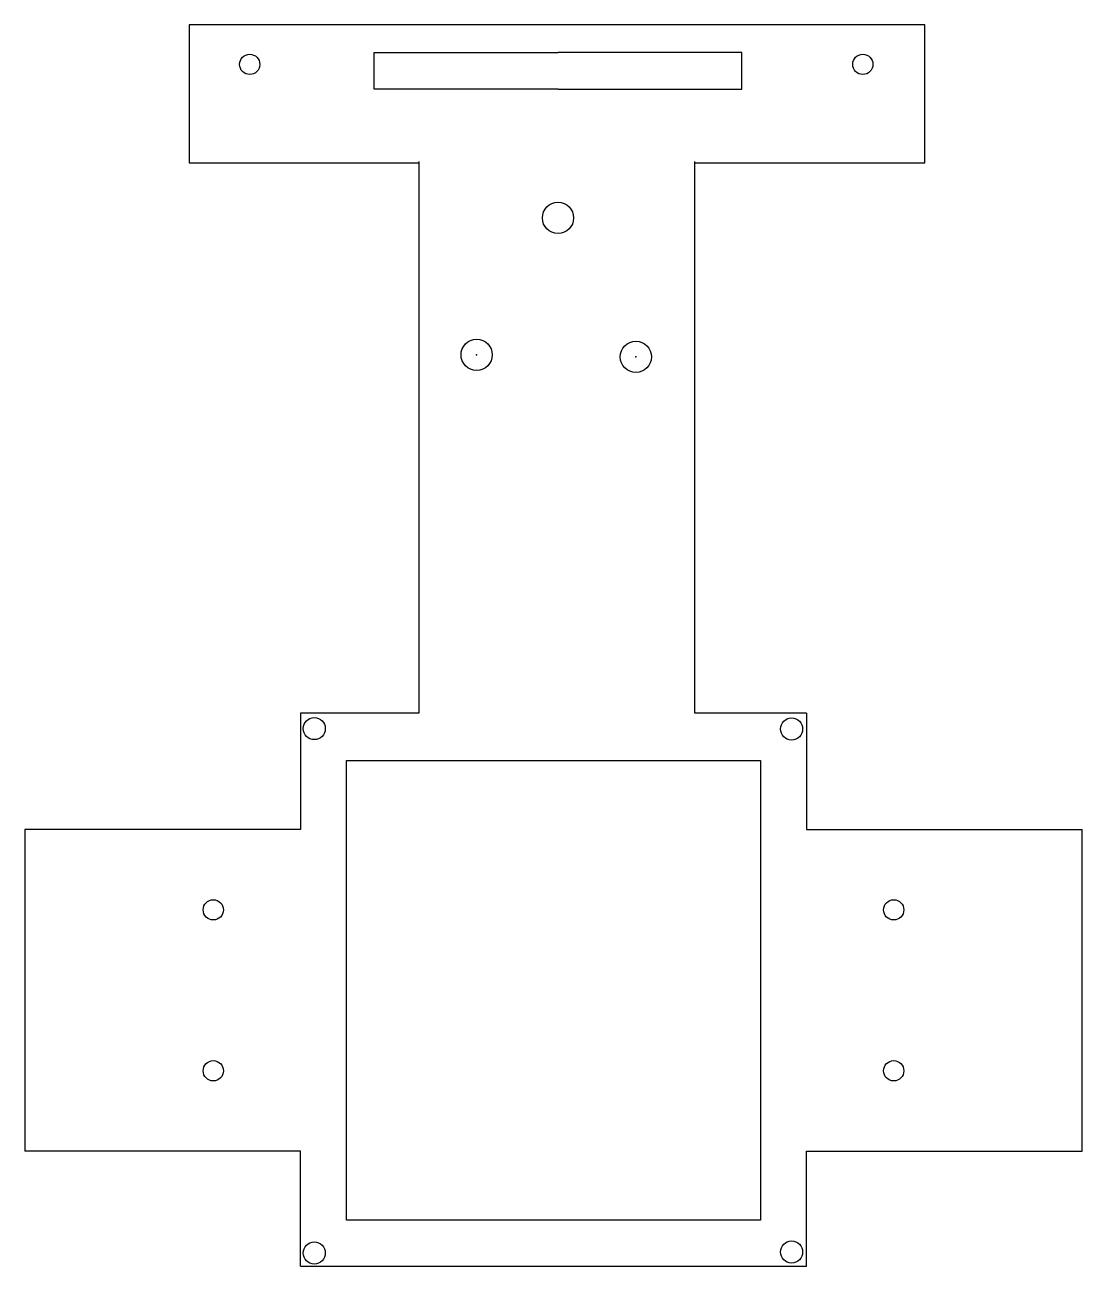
# Model space of a CAD drawing. Header units: millimetres. Extents: x 0 to 115, y 0 to 135.
import ezdxf

# ---------------------------------------------------------------- set-up
doc = ezdxf.new("R2010")
doc.units = ezdxf.units.MM
doc.layers.get('0').update_dxf_attribs({"linetype": 'CONTINUOUS'})

msp = doc.modelspace()

# ---------------------------------------------------------------- linework, layer by layer
for p, q in [((97.87, 135), (17.87, 135)), ((17.87, 135), (17.87, 120)), ((97.87, 120), (97.87, 135)), ((38, 132), (58, 132)), ((38, 128), (38, 132)), ((78, 132), (58, 132)), ((78, 128), (78, 132)), ((58, 128), (38, 128)), ((58, 128), (78, 128)), ((17.87, 120), (42.87, 120)), ((42.87, 120.15), (42.87, 60.15)), ((72.87, 60.15), (72.87, 120.15)), ((72.87, 120), (97.87, 120)), ((30, 60.15), (30, 47.5)), ((42.87, 60.15), (30, 60.15)), ((85, 60.15), (72.87, 60.15)), ((85, 60.15), (85, 47.5)), ((0, 47.5), (0, 12.5)), ((30, 47.5), (0, 47.5)), ((85, 47.5), (115, 47.5)), ((115, 12.5), (115, 47.5)), ((30, 12.5), (0, 12.5)), ((30, 0), (30, 12.5)), ((85, 0), (85, 12.5)), ((85, 12.5), (115, 12.5)), ((30, 0), (85, 0))]:
    msp.add_line(p, q)
msp.add_lwpolyline([(35, 55), (80, 55), (80, 5), (35, 5)], close=True)
for centre, radius in [((24.46, 130.7), 1.1), ((91.14, 130.7), 1.1), ((57.99, 114), 1.7), ((49.14, 99.11), 1.7), ((66.46, 98.89), 1.7), ((31.48, 58.47), 1.2), ((83.39, 58.42), 1.2), ((20.5, 38.75), 1.1), ((94.5, 38.75), 1.1), ((20.5, 21.25), 1.1), ((94.5, 21.25), 1.1), ((83.39, 1.54), 1.2), ((31.48, 1.43), 1.2)]:
    msp.add_circle(centre, radius)
for p in [(49.14, 99.11), (66.46, 98.89)]:
    msp.add_point(p)

doc.saveas('drawing.dxf')
